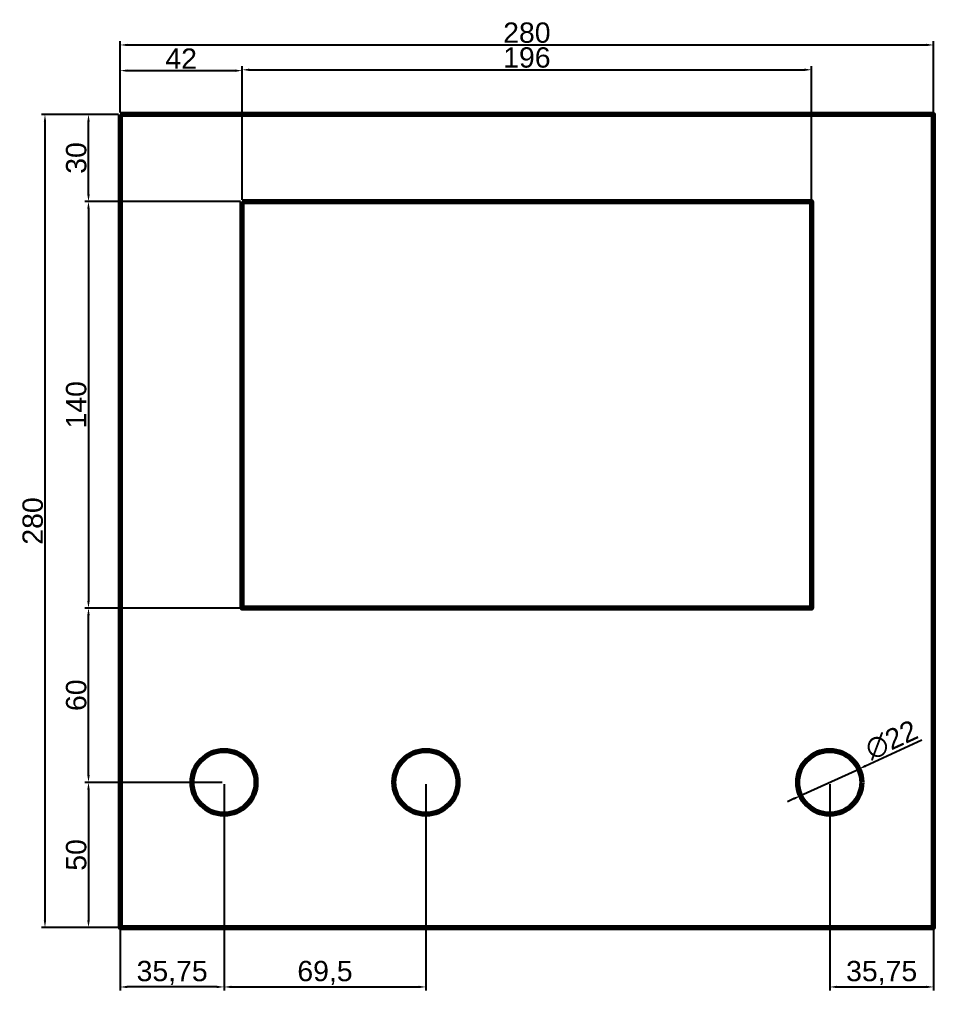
# Model space of a CAD drawing. Header units: millimetres. Extents: x 0 to 3797, y 0 to 1394.
# Drawn here: x 3482.4 to 3797.1, y 627 to 961.4 of the extents above; entities that cross this region are included whole.
import ezdxf

# ---------------------------------------------------------------- set-up
doc = ezdxf.new("R2010")
doc.units = ezdxf.units.MM
doc.layers.add('DESC', color=150, linetype='Continuous')
doc.layers.add('eProC - L2', color=41, linetype='Continuous', lineweight=20)
doc.styles.get("Standard").update_dxf_attribs({"font": 'arial.ttf'})
doc.dimstyles.new('ISO-25', dxfattribs={"dimtxt": 2.5, "dimasz": 2.5, "dimexe": 1.25, "dimexo": 0.625, "dimtad": 1, "dimtxsty": 'Standard', "dimcen": 2.5, "dimadec": 0, "dimazin": 0, "dimtfac": 1, "dimtmove": 0, "dimatfit": 3, "dimfxl": 1, "dimarcsym": 0})

# ---------------------------------------------------------------- blocks, each defined once
blk = doc.blocks.new('*D22')
at = {"layer": 'Defpoints', "color": 0, "transparency": 16777216}
for p in [(3797.11, 952.63), (3517.11, 928.71), (3797.11, 928.71)]:
    blk.add_point(p, dxfattribs=at)
at = {"layer": 'DESC', "color": 0, "lineweight": -2, "transparency": 16777216}
for p, q in [((3517.11, 929.34), (3517.11, 953.88)), ((3797.11, 929.34), (3797.11, 953.88)), ((3519.61, 952.63), (3794.61, 952.63))]:
    blk.add_line(p, q, dxfattribs=at)
at = {"layer": 'DESC', "color": 0, "transparency": 16777216}
for points in [[(3519.61, 953.05), (3519.61, 952.21), (3517.11, 952.63)], [(3794.61, 953.05), (3794.61, 952.21), (3797.11, 952.63)]]:
    blk.add_solid(points, dxfattribs=at)
at = {"layer": 'DESC', "color": 0, "transparency": 16777216, "insert": (3657.11, 956.83), "char_height": 7, "attachment_point": 5}
blk.add_mtext('280', dxfattribs=at)
blk = doc.blocks.new('*D23')
at = {"layer": 'Defpoints', "color": 0, "transparency": 16777216}
for p in [(3517.11, 928.71), (3491.22, 648.71), (3517.11, 648.71)]:
    blk.add_point(p, dxfattribs=at)
at = {"layer": 'DESC', "color": 0, "lineweight": -2, "transparency": 16777216}
for p, q in [((3516.49, 928.71), (3489.97, 928.71)), ((3491.22, 926.21), (3491.22, 651.21)), ((3516.49, 648.71), (3489.97, 648.71))]:
    blk.add_line(p, q, dxfattribs=at)
at = {"layer": 'DESC', "color": 0, "transparency": 16777216}
for points in [[(3490.8, 926.21), (3491.64, 926.21), (3491.22, 928.71)], [(3490.8, 651.21), (3491.64, 651.21), (3491.22, 648.71)]]:
    blk.add_solid(points, dxfattribs=at)
at = {"layer": 'DESC', "color": 0, "transparency": 16777216, "insert": (3487.02, 788.71), "char_height": 7, "attachment_point": 5, "rotation": 90}
blk.add_mtext('280', dxfattribs=at)
blk = doc.blocks.new('*D24')
at = {"layer": 'Defpoints', "color": 0, "transparency": 16777216}
for p in [(3559.11, 943.78), (3517.11, 928.71), (3559.11, 898.71)]:
    blk.add_point(p, dxfattribs=at)
at = {"layer": 'DESC', "color": 0, "lineweight": -2, "transparency": 16777216}
for p, q in [((3517.11, 929.34), (3517.11, 945.03)), ((3519.61, 943.78), (3556.61, 943.78)), ((3559.11, 899.34), (3559.11, 945.03))]:
    blk.add_line(p, q, dxfattribs=at)
at = {"layer": 'DESC', "color": 0, "transparency": 16777216}
for points in [[(3519.61, 944.2), (3519.61, 943.36), (3517.11, 943.78)], [(3556.61, 944.2), (3556.61, 943.36), (3559.11, 943.78)]]:
    blk.add_solid(points, dxfattribs=at)
at = {"layer": 'DESC', "color": 0, "transparency": 16777216, "insert": (3538.11, 947.92), "char_height": 7, "attachment_point": 5}
blk.add_mtext('42', dxfattribs=at)
blk = doc.blocks.new('*D25')
at = {"layer": 'Defpoints', "color": 0, "transparency": 16777216}
for p in [(3755.11, 944.08), (3559.11, 898.71), (3755.11, 898.71)]:
    blk.add_point(p, dxfattribs=at)
at = {"layer": 'DESC', "color": 0, "lineweight": -2, "transparency": 16777216}
for p, q in [((3559.11, 899.34), (3559.11, 945.33)), ((3561.61, 944.08), (3752.61, 944.08)), ((3755.11, 899.34), (3755.11, 945.33))]:
    blk.add_line(p, q, dxfattribs=at)
at = {"layer": 'DESC', "color": 0, "transparency": 16777216}
for points in [[(3561.61, 944.5), (3561.61, 943.66), (3559.11, 944.08)], [(3752.61, 944.5), (3752.61, 943.66), (3755.11, 944.08)]]:
    blk.add_solid(points, dxfattribs=at)
at = {"layer": 'DESC', "color": 0, "transparency": 16777216, "insert": (3657.11, 948.28), "char_height": 7, "attachment_point": 5}
blk.add_mtext('196', dxfattribs=at)
blk = doc.blocks.new('*D26')
at = {"layer": 'Defpoints', "color": 0, "transparency": 16777216}
for p in [(3506.2, 928.71), (3517.11, 928.71), (3559.11, 898.71)]:
    blk.add_point(p, dxfattribs=at)
at = {"layer": 'DESC', "color": 0, "lineweight": -2, "transparency": 16777216}
for p, q in [((3516.49, 928.71), (3504.95, 928.71)), ((3506.2, 901.21), (3506.2, 926.21)), ((3558.49, 898.71), (3504.95, 898.71))]:
    blk.add_line(p, q, dxfattribs=at)
at = {"layer": 'DESC', "color": 0, "transparency": 16777216}
for points in [[(3505.78, 926.21), (3506.62, 926.21), (3506.2, 928.71)], [(3505.78, 901.21), (3506.62, 901.21), (3506.2, 898.71)]]:
    blk.add_solid(points, dxfattribs=at)
at = {"layer": 'DESC', "color": 0, "transparency": 16777216, "insert": (3502, 913.71), "char_height": 7, "attachment_point": 5, "rotation": 90}
blk.add_mtext('30', dxfattribs=at)
blk = doc.blocks.new('*D27')
at = {"layer": 'Defpoints', "color": 0, "transparency": 16777216}
for p in [(3559.11, 898.71), (3506.2, 758.71), (3559.11, 758.71)]:
    blk.add_point(p, dxfattribs=at)
at = {"layer": 'DESC', "color": 0, "lineweight": -2, "transparency": 16777216}
for p, q in [((3558.49, 898.71), (3504.95, 898.71)), ((3506.2, 896.21), (3506.2, 761.21)), ((3558.49, 758.71), (3504.95, 758.71))]:
    blk.add_line(p, q, dxfattribs=at)
at = {"layer": 'DESC', "color": 0, "transparency": 16777216}
for points in [[(3505.78, 896.21), (3506.62, 896.21), (3506.2, 898.71)], [(3505.78, 761.21), (3506.62, 761.21), (3506.2, 758.71)]]:
    blk.add_solid(points, dxfattribs=at)
at = {"layer": 'DESC', "color": 0, "transparency": 16777216, "insert": (3502, 828.71), "char_height": 7, "attachment_point": 5, "rotation": 90}
blk.add_mtext('140', dxfattribs=at)
blk = doc.blocks.new('*D28')
at = {"layer": 'Defpoints', "color": 0, "transparency": 16777216}
for p in [(3506.2, 758.71), (3559.11, 758.71), (3552.86, 698.71)]:
    blk.add_point(p, dxfattribs=at)
at = {"layer": 'DESC', "color": 0, "lineweight": -2, "transparency": 16777216}
for p, q in [((3558.49, 758.71), (3504.95, 758.71)), ((3506.2, 701.21), (3506.2, 756.21)), ((3552.24, 698.71), (3504.95, 698.71))]:
    blk.add_line(p, q, dxfattribs=at)
at = {"layer": 'DESC', "color": 0, "transparency": 16777216}
for points in [[(3505.78, 756.21), (3506.62, 756.21), (3506.2, 758.71)], [(3505.78, 701.21), (3506.62, 701.21), (3506.2, 698.71)]]:
    blk.add_solid(points, dxfattribs=at)
at = {"layer": 'DESC', "color": 0, "transparency": 16777216, "insert": (3502, 728.71), "char_height": 7, "attachment_point": 5, "rotation": 90}
blk.add_mtext('60', dxfattribs=at)
blk = doc.blocks.new('*D29')
at = {"layer": 'Defpoints', "color": 0, "transparency": 16777216}
for p in [(3552.86, 698.71), (3506.2, 648.71), (3517.11, 648.71)]:
    blk.add_point(p, dxfattribs=at)
at = {"layer": 'DESC', "color": 0, "lineweight": -2, "transparency": 16777216}
for p, q in [((3552.24, 698.71), (3504.95, 698.71)), ((3506.2, 696.21), (3506.2, 651.21)), ((3516.49, 648.71), (3504.95, 648.71))]:
    blk.add_line(p, q, dxfattribs=at)
at = {"layer": 'DESC', "color": 0, "transparency": 16777216}
for points in [[(3505.78, 696.21), (3506.62, 696.21), (3506.2, 698.71)], [(3505.78, 651.21), (3506.62, 651.21), (3506.2, 648.71)]]:
    blk.add_solid(points, dxfattribs=at)
at = {"layer": 'DESC', "color": 0, "transparency": 16777216, "insert": (3502, 673.71), "char_height": 7, "attachment_point": 5, "rotation": 90}
blk.add_mtext('50', dxfattribs=at)
blk = doc.blocks.new('*D30')
at = {"layer": 'Defpoints', "color": 0, "transparency": 16777216}
for p in [(3552.86, 698.71), (3517.11, 648.71), (3517.11, 628.25)]:
    blk.add_point(p, dxfattribs=at)
at = {"layer": 'DESC', "color": 0, "lineweight": -2, "transparency": 16777216}
for p, q in [((3552.86, 698.09), (3552.86, 627)), ((3517.11, 648.09), (3517.11, 627)), ((3550.36, 628.25), (3519.61, 628.25))]:
    blk.add_line(p, q, dxfattribs=at)
at = {"layer": 'DESC', "color": 0, "transparency": 16777216}
for points in [[(3519.61, 628.67), (3519.61, 627.83), (3517.11, 628.25)], [(3550.36, 628.67), (3550.36, 627.83), (3552.86, 628.25)]]:
    blk.add_solid(points, dxfattribs=at)
at = {"layer": 'DESC', "color": 0, "transparency": 16777216, "insert": (3534.99, 633.08), "char_height": 7, "attachment_point": 5}
blk.add_mtext('35,75', dxfattribs=at)
blk = doc.blocks.new('*D31')
at = {"layer": 'Defpoints', "color": 0, "transparency": 16777216}
for p in [(3552.86, 698.71), (3622.36, 698.71), (3622.36, 628.25)]:
    blk.add_point(p, dxfattribs=at)
at = {"layer": 'DESC', "color": 0, "lineweight": -2, "transparency": 16777216}
for p, q in [((3552.86, 698.09), (3552.86, 627)), ((3622.36, 698.09), (3622.36, 627)), ((3555.36, 628.25), (3619.86, 628.25))]:
    blk.add_line(p, q, dxfattribs=at)
at = {"layer": 'DESC', "color": 0, "transparency": 16777216}
for points in [[(3555.36, 628.67), (3555.36, 627.83), (3552.86, 628.25)], [(3619.86, 628.67), (3619.86, 627.83), (3622.36, 628.25)]]:
    blk.add_solid(points, dxfattribs=at)
at = {"layer": 'DESC', "color": 0, "transparency": 16777216, "insert": (3587.61, 633.08), "char_height": 7, "attachment_point": 5}
blk.add_mtext('69,5', dxfattribs=at)
blk = doc.blocks.new('*D32')
at = {"layer": 'Defpoints', "color": 0, "transparency": 16777216}
for p in [(3761.36, 698.71), (3797.11, 648.71), (3797.11, 628.25)]:
    blk.add_point(p, dxfattribs=at)
at = {"layer": 'DESC', "color": 0, "lineweight": -2, "transparency": 16777216}
for p, q in [((3761.36, 698.09), (3761.36, 627)), ((3797.11, 648.09), (3797.11, 627)), ((3763.86, 628.25), (3794.61, 628.25))]:
    blk.add_line(p, q, dxfattribs=at)
at = {"layer": 'DESC', "color": 0, "transparency": 16777216}
for points in [[(3763.86, 628.67), (3763.86, 627.83), (3761.36, 628.25)], [(3794.61, 628.67), (3794.61, 627.83), (3797.11, 628.25)]]:
    blk.add_solid(points, dxfattribs=at)
at = {"layer": 'DESC', "color": 0, "transparency": 16777216, "insert": (3779.24, 633.08), "char_height": 7, "attachment_point": 5}
blk.add_mtext('35,75', dxfattribs=at)
blk = doc.blocks.new('*D33')
at = {"layer": 'Defpoints', "color": 0, "transparency": 16777216}
for p in [(3771.36, 703.29), (3751.36, 694.13)]:
    blk.add_point(p, dxfattribs=at)
at = {"layer": 'DESC', "color": 0, "lineweight": -2, "transparency": 16777216}
for p, q in [((3793.02, 713.21), (3773.64, 704.33)), ((3751.36, 694.13), (3771.36, 703.29)), ((3749.09, 693.09), (3746.81, 692.05))]:
    blk.add_line(p, q, dxfattribs=at)
at = {"layer": 'DESC', "color": 0, "transparency": 16777216}
for points in [[(3773.46, 704.71), (3773.81, 703.95), (3771.36, 703.29)], [(3748.91, 693.47), (3749.26, 692.71), (3751.36, 694.13)]]:
    blk.add_solid(points, dxfattribs=at)
at = {"layer": 'DESC', "color": 0, "transparency": 16777216, "insert": (3782.64, 713.29), "char_height": 7, "attachment_point": 5, "rotation": 24.6028}
blk.add_mtext('∅22', dxfattribs=at)

msp = doc.modelspace()

# ---------------------------------------------------------------- linework, layer by layer
at = {"color": 215, "lineweight": 70, "true_color": 0xa953a0}
msp.add_lwpolyline([(3559.112, 898.713), (3755.112, 898.713), (3755.112, 758.713), (3559.112, 758.713), (3559.112, 898.713)], dxfattribs=at)
at = {"layer": 'eProC - L2', "color": 217, "lineweight": 70, "true_color": 0x93278f}
msp.add_lwpolyline([(3517.112, 928.713), (3517.112, 648.713), (3797.112, 648.713), (3797.112, 928.713), (3517.112, 928.713)], dxfattribs=at)
for centre in [(3552.862, 698.713), (3622.362, 698.713), (3761.362, 698.713)]:
    msp.add_circle(centre, 11, dxfattribs=at)

# ---------------------------------------------------------------- dimensions: what is measured, and where the dimension line sits
at = {"layer": 'DESC'}
for base, p1, p2, picture, middle in [((3797.112, 952.631), (3517.112, 928.713), (3797.112, 928.713), '*D22', (3657.112, 956.83)), ((3559.112, 943.78), (3517.112, 928.713), (3559.112, 898.713), '*D24', (3538.112, 947.919)), ((3755.112, 944.08), (3559.112, 898.713), (3755.112, 898.713), '*D25', (3657.112, 948.279)), ((3517.112, 628.251), (3552.862, 698.713), (3517.112, 648.713), '*D30', (3534.987, 633.083)), ((3622.362, 628.251), (3552.862, 698.713), (3622.362, 698.713), '*D31', (3587.612, 633.083)), ((3797.112, 628.251), (3761.362, 698.713), (3797.112, 648.713), '*D32', (3779.237, 633.083))]:
    dim = msp.add_linear_dim(base=base, p1=p1, p2=p2, dimstyle='ISO-25', override={"dimtxt": 7}, dxfattribs=at)
    dim.commit()
    dim.dimension.update_dxf_attribs({"geometry": picture, "text_midpoint": middle})
for base, p1, p2, picture, middle in [((3491.219, 648.713), (3517.112, 928.713), (3517.112, 648.713), '*D23', (3487.02, 788.713)), ((3506.199, 928.713), (3559.112, 898.713), (3517.112, 928.713), '*D26', (3501.998, 913.713)), ((3506.199, 758.713), (3559.112, 898.713), (3559.112, 758.713), '*D27', (3502, 828.713)), ((3506.199, 758.713), (3552.862, 698.713), (3559.112, 758.713), '*D28', (3502, 728.713)), ((3506.199, 648.713), (3552.862, 698.713), (3517.112, 648.713), '*D29', (3502, 673.713))]:
    dim = msp.add_linear_dim(base=base, p1=p1, p2=p2, angle=90, dimstyle='ISO-25', override={"dimtxt": 7}, dxfattribs=at)
    dim.commit()
    dim.dimension.update_dxf_attribs({"geometry": picture, "text_midpoint": middle})
dim = msp.add_diameter_dim_2p(p1=(3751.361, 694.133), p2=(3771.363, 703.292), dimstyle='ISO-25', override={"dimtxt": 7}, dxfattribs=at)
dim.commit()
dim.dimension.update_dxf_attribs({"geometry": '*D33', "text_midpoint": (3782.636, 713.287)})

doc.saveas('drawing.dxf')
